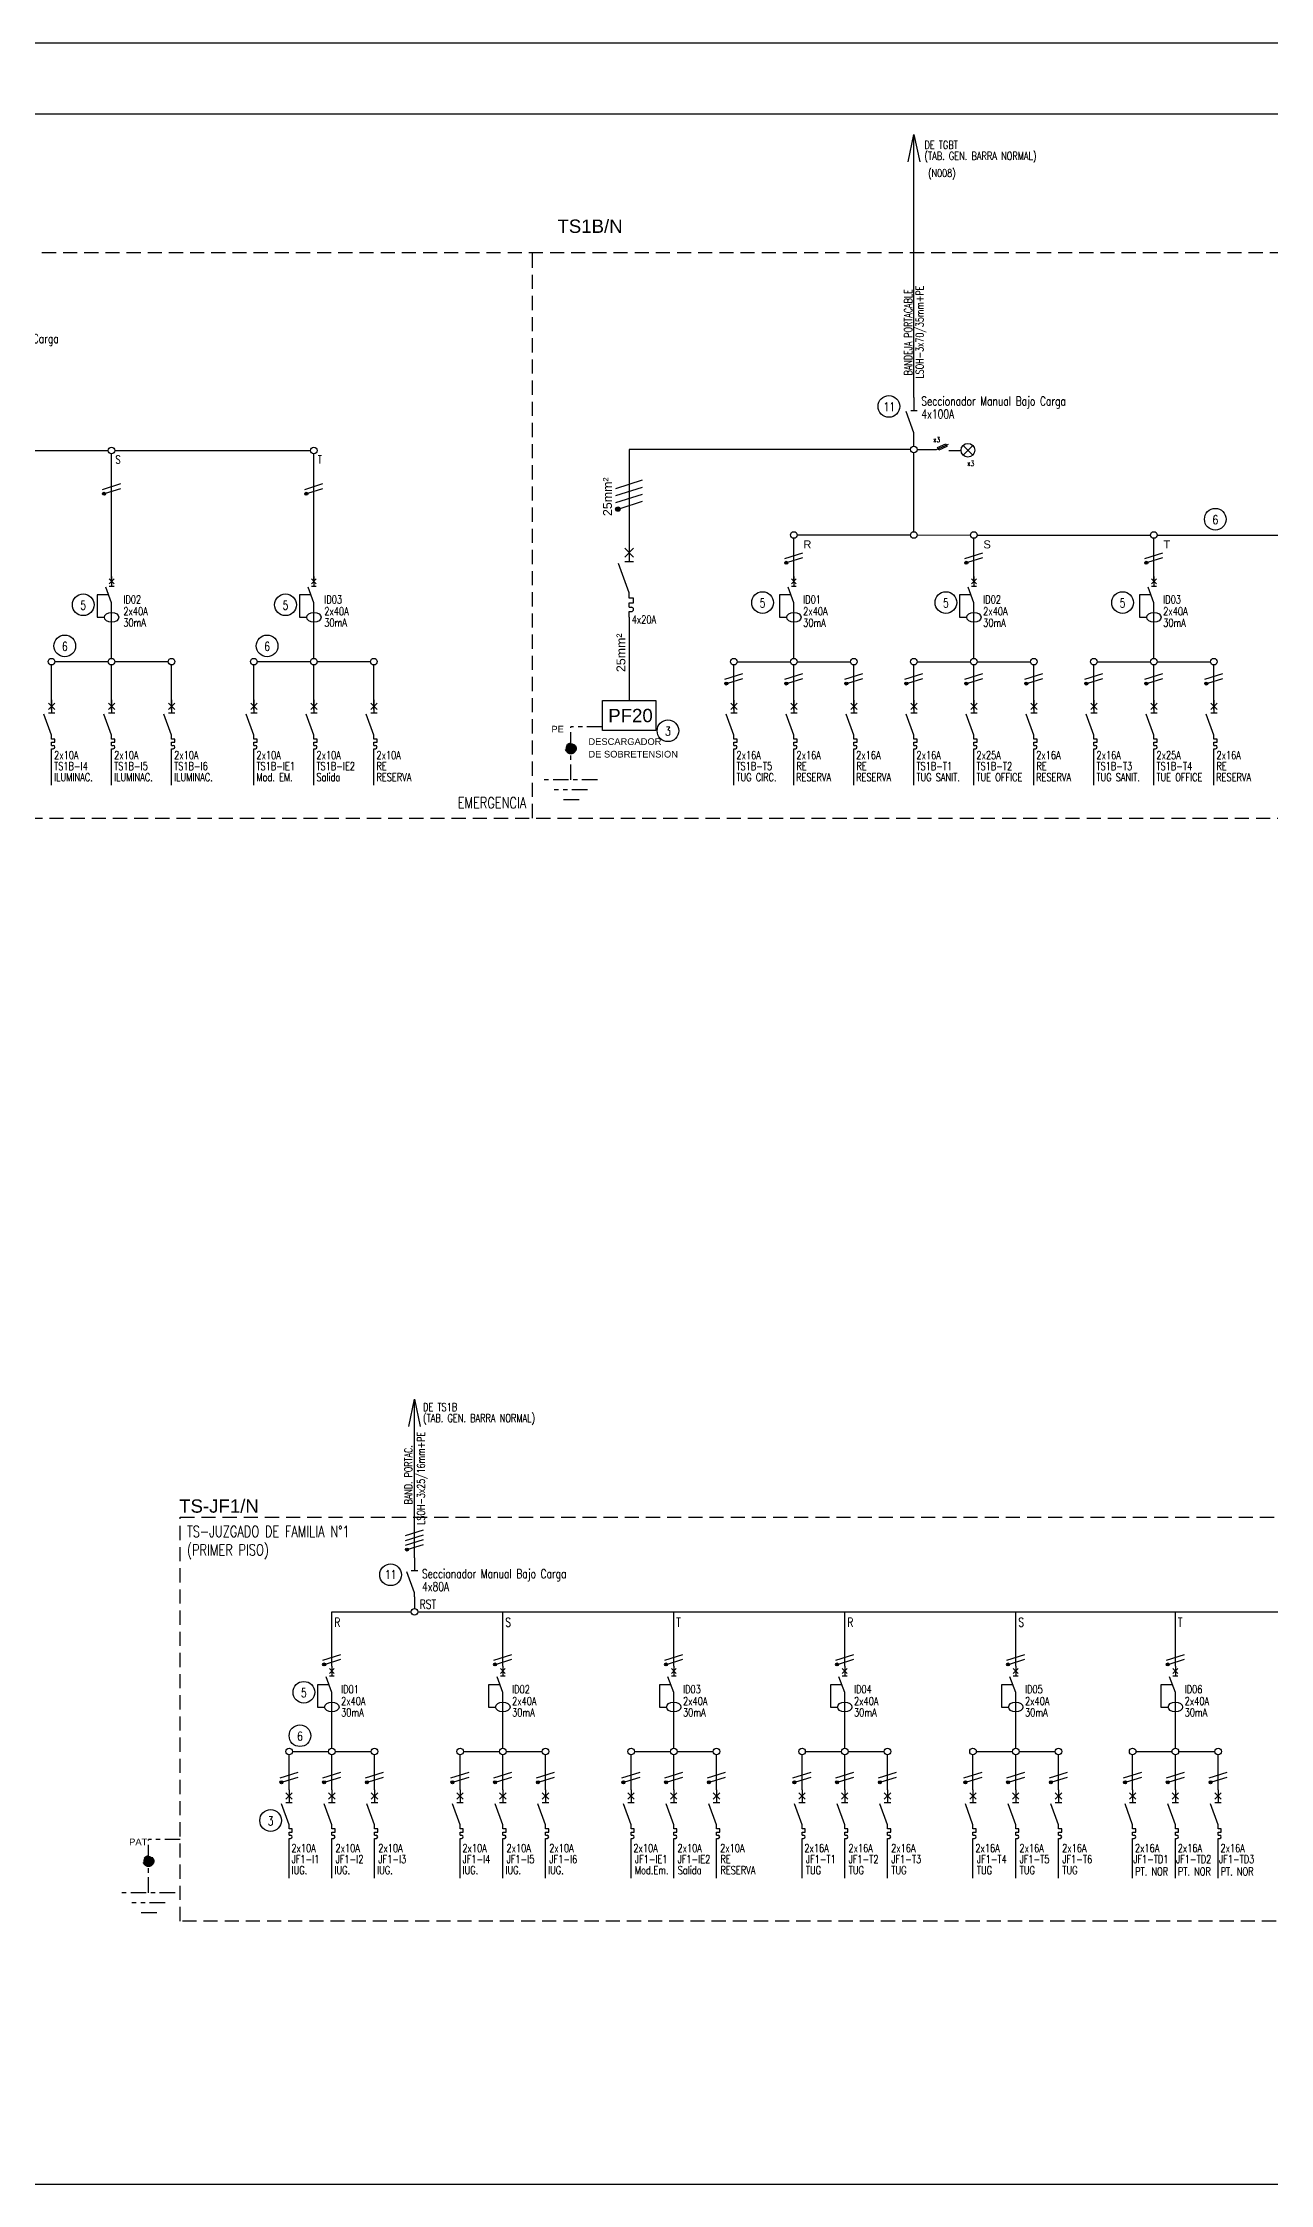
# Model space of a CAD drawing. Extents: x 2998 to 3854, y 1175 to 1727.
# Drawn here: x 3712.81 to 3740.42, y 1444.69 to 1492.87 of the extents above; entities that cross this region are included whole.
import ezdxf
from ezdxf.enums import TextEntityAlignment as Align

# ---------------------------------------------------------------- set-up
doc = ezdxf.new("R2010")
doc.units = 0
doc.linetypes.add('OCJ-ESQUEMAS UNIFILARES-CORREGIDOS IDO-REV.br$0$DASHED', pattern=[19.05, 12.7, -6.35])
doc.linetypes.add('OCJ-ESQUEMAS UNIFILARES-CORREGIDOS IDO-REV.br$0$EJE_5', pattern=[7.1, 5, -1, 0.1, -1])
for name, color, linetype in [('OCJ-ESQUEMAS UNIFILARES-CORREGIDOS IDO-REV.br$0$00-IE', 1, 'Continuous'), ('OCJ-ESQUEMAS UNIFILARES-CORREGIDOS IDO-REV.br$0$00-IE-CABLES', 10, 'Continuous'), ('OCJ-ESQUEMAS UNIFILARES-CORREGIDOS IDO-REV.br$0$01-ELE-APARATOS', 170, 'Continuous'), ('OCJ-ESQUEMAS UNIFILARES-CORREGIDOS IDO-REV.br$0$CABLES', 10, 'Continuous'), ('OCJ-ESQUEMAS UNIFILARES-CORREGIDOS IDO-REV.br$0$ELECTRIC', 4, 'Continuous'), ('OCJ-ESQUEMAS UNIFILARES-CORREGIDOS IDO-REV.br$0$NOMBRE DE PLANOS', 6, 'Continuous'), ('OCJ-ESQUEMAS UNIFILARES-CORREGIDOS IDO-REV.br$0$PAT', 80, 'Continuous'), ('OCJ-ESQUEMAS UNIFILARES-CORREGIDOS IDO-REV.br$0$TEXTO', 7, 'Continuous'), ('OCJ-ESQUEMAS UNIFILARES-CORREGIDOS IDO-REV.br$0$Textos', 4, 'Continuous')]:
    doc.layers.add(name, color=color, linetype=linetype)
doc.styles.add('OCJ-ESQUEMAS UNIFILARES-CORREGIDOS IDO-REV.br$0$ARIAL', font='arial.ttf', dxfattribs={"height": 0.2})
doc.styles.add('OCJ-ESQUEMAS UNIFILARES-CORREGIDOS IDO-REV.br$0$COTAS', font='sanss___.ttf', dxfattribs={"width": 0.7})
doc.styles.add('OCJ-ESQUEMAS UNIFILARES-CORREGIDOS IDO-REV.br$0$Electricidad', font='ROMANS.SHX', dxfattribs={"width": 0.75, "height": 0.175})
doc.styles.add('OCJ-ESQUEMAS UNIFILARES-CORREGIDOS IDO-REV.br$0$Standard', font='arial.ttf')

# ---------------------------------------------------------------- blocks, each defined once
blk = doc.blocks.new('OCJ-ESQUEMAS UNIFILARES-CORREGIDOS IDO-REV.br$0$Unif-Interruptor-Term')
for p, q in [((0, -1.013), (0.045, -1.013)), ((0, -1.103), (0.045, -1.103))]:
    blk.add_line(p, q)
for points in [[(-0.09, 0.177), (0.09, -0.003)], [(-0.09, -0.003), (0.09, 0.177)], [(0, 0.267), (0, -0.093)], [(0, -0.72), (-0.215, -0.128)], [(-0.09, -0.093), (0.09, -0.093)], [(0, -0.833), (0, -0.72)], [(0, -0.923), (0.09, -0.923), (0.09, -0.833), (0, -0.833)], [(0, -1.013), (0, -0.923)], [(0, -1.215), (0, -1.103)]]:
    blk.add_lwpolyline(points)
blk.add_arc((0.045, -1.058), 0.045, 270, 90)
blk = doc.blocks.new('OCJ-ESQUEMAS UNIFILARES-CORREGIDOS IDO-REV.br$0$A$C7AFF483F')
for points in [[(0, 0.09), (-0.172, 0.564)], [(-0.072, 0.592), (0.072, 0.592)], [(0, 0.88), (0, 0.592)], [(0, 0), (0, 0.09)]]:
    blk.add_lwpolyline(points)
blk = doc.blocks.new('OCJ-ESQUEMAS UNIFILARES-CORREGIDOS IDO-REV.br$0$Unif-Interruptor-Dif')
for points in [[(-0.068, 0.11), (0.068, -0.025)], [(-0.068, -0.025), (0.068, 0.11)], [(0, 0.177), (0, -0.093)], [(-0.081, -0.343), (-0.405, -0.343), (-0.405, -0.97), (-0.202, -0.97)], [(0, -0.565), (-0.162, -0.121)], [(-0.068, -0.093), (0.068, -0.093)], [(0, -1.308), (0, -0.565)]]:
    blk.add_lwpolyline(points)
blk.add_ellipse((0, -0.97), major_axis=(0.203, 0), ratio=0.670814)
blk = doc.blocks.new('OCJ-ESQUEMAS UNIFILARES-CORREGIDOS IDO-REV.br$0$ITM')
at = {"layer": 'OCJ-ESQUEMAS UNIFILARES-CORREGIDOS IDO-REV.br$0$01-ELE-APARATOS'}
for p, q in [((0, 0.225), (0.05, 0.225)), ((0, 0.125), (0.05, 0.125))]:
    blk.add_line(p, q, dxfattribs=at)
for points in [[(-0.1, 1.55), (0.1, 1.35)], [(-0.1, 1.35), (0.1, 1.55)], [(0, 1.65), (0, 1.25)], [(0, 0.55), (-0.239, 1.208)], [(-0.1, 1.25), (0.1, 1.25)], [(0, 0.425), (0, 0.55)], [(0, 0.325), (0.1, 0.325), (0.1, 0.425), (0, 0.425)], [(0, 0.225), (0, 0.325)], [(0, 0), (0, 0.125)]]:
    blk.add_lwpolyline(points, dxfattribs=at)
blk.add_arc((0.05, 0.175), 0.05, 270, 90, dxfattribs=at)

msp = doc.modelspace()

# ---------------------------------------------------------------- hatches: boundary and pattern name
at = {"layer": 'OCJ-ESQUEMAS UNIFILARES-CORREGIDOS IDO-REV.br$0$00-IE-CABLES'}
for points in [[(3714.16, 1482.709, 1), (3714.214, 1482.749, 1)], [(3718.71, 1482.709, 1), (3718.765, 1482.749, 1)], [(3729.509, 1481.156, 1), (3729.564, 1481.196, 1)], [(3733.559, 1481.156, 1), (3733.614, 1481.196, 1)], [(3737.609, 1481.156, 1), (3737.664, 1481.196, 1)], [(3728.159, 1478.437, 1), (3728.214, 1478.477, 1)], [(3729.509, 1478.437, 1), (3729.564, 1478.477, 1)], [(3730.859, 1478.437, 1), (3730.914, 1478.477, 1)], [(3732.209, 1478.437, 1), (3732.264, 1478.477, 1)], [(3733.559, 1478.437, 1), (3733.614, 1478.477, 1)], [(3734.909, 1478.437, 1), (3734.964, 1478.477, 1)], [(3736.259, 1478.437, 1), (3736.314, 1478.477, 1)], [(3737.609, 1478.437, 1), (3737.664, 1478.477, 1)], [(3738.959, 1478.437, 1), (3739.014, 1478.477, 1)], [(3720.974, 1458.952, 1), (3721.029, 1458.992, 1)], [(3719.113, 1456.368, 1), (3719.168, 1456.408, 1)], [(3722.96, 1456.368, 1), (3723.015, 1456.408, 1)], [(3726.807, 1456.368, 1), (3726.861, 1456.408, 1)], [(3730.654, 1456.368, 1), (3730.708, 1456.408, 1)], [(3734.5, 1456.368, 1), (3734.555, 1456.408, 1)], [(3738.092, 1456.368, 1), (3738.146, 1456.408, 1)], [(3718.151, 1453.716, 1), (3718.206, 1453.756, 1)], [(3719.113, 1453.716, 1), (3719.168, 1453.756, 1)], [(3720.075, 1453.716, 1), (3720.129, 1453.756, 1)], [(3721.998, 1453.716, 1), (3722.053, 1453.756, 1)], [(3722.96, 1453.716, 1), (3723.015, 1453.756, 1)], [(3723.922, 1453.716, 1), (3723.976, 1453.756, 1)], [(3725.845, 1453.716, 1), (3725.9, 1453.756, 1)], [(3726.807, 1453.716, 1), (3726.861, 1453.756, 1)], [(3727.768, 1453.716, 1), (3727.823, 1453.756, 1)], [(3729.692, 1453.716, 1), (3729.746, 1453.756, 1)], [(3730.654, 1453.716, 1), (3730.708, 1453.756, 1)], [(3731.615, 1453.716, 1), (3731.67, 1453.756, 1)], [(3733.539, 1453.716, 1), (3733.593, 1453.756, 1)], [(3734.5, 1453.716, 1), (3734.555, 1453.756, 1)], [(3735.462, 1453.716, 1), (3735.517, 1453.756, 1)], [(3737.13, 1453.716, 1), (3737.185, 1453.756, 1)], [(3738.092, 1453.716, 1), (3738.146, 1453.756, 1)], [(3739.053, 1453.716, 1), (3739.108, 1453.756, 1)]]:
    msp.add_hatch(color=256, dxfattribs=at).paths.add_polyline_path(points)
at = {"layer": 'OCJ-ESQUEMAS UNIFILARES-CORREGIDOS IDO-REV.br$0$CABLES'}
msp.add_hatch(color=256, dxfattribs=at).paths.add_polyline_path([(3725.788, 1482.413, 1), (3725.707, 1482.354, 1)])
at = {"layer": 'OCJ-ESQUEMAS UNIFILARES-CORREGIDOS IDO-REV.br$0$PAT', "linetype": 'OCJ-ESQUEMAS UNIFILARES-CORREGIDOS IDO-REV.br$0$EJE_5', "ltscale": 0.07}
h = msp.add_hatch(color=256, dxfattribs=at)
h.paths.add_polyline_path([(3724.569, 1476.998), (3724.809, 1476.998, 1)])
h.paths.add_polyline_path([(3724.809, 1476.998), (3724.689, 1476.998), (3724.689, 1476.878, 0.414214)])
h.paths.add_polyline_path([(3724.689, 1476.998), (3724.569, 1476.998, 0.414214), (3724.689, 1476.878)])
h = msp.add_hatch(color=256, dxfattribs=at)
h.paths.add_polyline_path([(3715.069, 1451.961), (3715.309, 1451.961, 1)])
h.paths.add_polyline_path([(3715.309, 1451.961), (3715.189, 1451.961), (3715.189, 1451.841, 0.414214)])
h.paths.add_polyline_path([(3715.189, 1451.961), (3715.069, 1451.961, 0.414214), (3715.189, 1451.841)])

# ---------------------------------------------------------------- linework, layer by layer
msp.add_line((3181.411, 1492.874), (3854.061, 1492.874))
at = {"layer": 'OCJ-ESQUEMAS UNIFILARES-CORREGIDOS IDO-REV.br$0$00-IE'}
for p, q in [((3726.002, 1483.722), (3726.002, 1481.601)), ((3732.334, 1483.722), (3726.002, 1483.722)), ((3726.002, 1479.951), (3726.002, 1478.08))]:
    msp.add_line(p, q, dxfattribs=at)
for points in [[(3732.482, 1483.722), (3732.918, 1483.722), (3733.187, 1483.847)], [(3733.19, 1483.701), (3733.468, 1483.701)]]:
    msp.add_lwpolyline(points, dxfattribs=at)
msp.add_lwpolyline([(3732.942, 1483.769), (3733.123, 1483.852), (3733.15, 1483.794), (3732.969, 1483.711)], close=True, dxfattribs=at)
at = {"layer": 'OCJ-ESQUEMAS UNIFILARES-CORREGIDOS IDO-REV.br$0$00-IE-CABLES'}
for p, q in [((3732.408, 1485.173), (3732.408, 1490.814)), ((3732.408, 1484.892), (3732.408, 1488.048)), ((3732.408, 1483.796), (3732.408, 1484.012)), ((3709.882, 1483.701), (3714.284, 1483.701)), ((3714.358, 1480.789), (3714.358, 1483.627)), ((3714.432, 1483.701), (3718.835, 1483.701)), ((3718.909, 1480.789), (3718.909, 1483.627)), ((3732.408, 1481.875), (3732.408, 1483.648)), ((3729.708, 1480.725), (3729.708, 1481.726)), ((3729.782, 1481.801), (3732.334, 1481.801)), ((3732.482, 1481.801), (3733.684, 1481.8)), ((3733.758, 1480.725), (3733.758, 1481.726)), ((3733.832, 1481.8), (3737.734, 1481.8)), ((3737.808, 1480.725), (3737.808, 1481.726)), ((3737.882, 1481.8), (3742.246, 1481.799)), ((3714.358, 1479.025), (3714.358, 1479.753)), ((3718.909, 1479.025), (3718.909, 1479.753)), ((3729.708, 1479.024), (3729.708, 1479.826)), ((3733.758, 1479.024), (3733.758, 1479.826)), ((3737.808, 1479.024), (3737.808, 1479.826)), ((3713.008, 1477.875), (3713.008, 1478.877)), ((3713.082, 1478.951), (3714.284, 1478.951)), ((3714.358, 1477.875), (3714.358, 1478.877)), ((3714.432, 1478.951), (3715.634, 1478.951)), ((3715.708, 1477.875), (3715.708, 1478.877)), ((3717.559, 1477.875), (3717.559, 1478.877)), ((3717.633, 1478.951), (3718.835, 1478.951)), ((3718.909, 1477.875), (3718.909, 1478.877)), ((3718.983, 1478.951), (3720.185, 1478.951)), ((3720.259, 1477.875), (3720.259, 1478.877)), ((3728.358, 1477.874), (3728.358, 1478.876)), ((3728.432, 1478.95), (3729.634, 1478.95)), ((3729.708, 1477.874), (3729.708, 1478.876)), ((3729.782, 1478.95), (3730.984, 1478.95)), ((3731.058, 1477.874), (3731.058, 1478.876)), ((3732.408, 1477.874), (3732.408, 1478.876)), ((3732.482, 1478.95), (3733.684, 1478.95)), ((3733.758, 1477.874), (3733.758, 1478.876)), ((3733.832, 1478.95), (3735.034, 1478.95)), ((3735.108, 1477.874), (3735.108, 1478.876)), ((3736.458, 1477.874), (3736.458, 1478.876)), ((3736.532, 1478.95), (3737.734, 1478.95)), ((3737.808, 1477.874), (3737.808, 1478.876)), ((3737.882, 1478.95), (3739.084, 1478.95)), ((3739.158, 1477.874), (3739.158, 1478.876)), ((3713.008, 1476.174), (3713.008, 1476.976)), ((3714.358, 1476.174), (3714.358, 1476.976)), ((3715.708, 1476.174), (3715.708, 1476.976)), ((3717.559, 1476.174), (3717.559, 1476.976)), ((3718.909, 1476.174), (3718.909, 1476.976)), ((3720.259, 1476.174), (3720.259, 1476.976)), ((3728.358, 1476.174), (3728.358, 1476.976)), ((3729.708, 1476.174), (3729.708, 1476.976)), ((3731.058, 1476.174), (3731.058, 1476.976)), ((3732.408, 1476.174), (3732.408, 1476.976)), ((3733.758, 1476.174), (3733.758, 1476.976)), ((3735.108, 1476.174), (3735.108, 1476.976)), ((3736.458, 1476.174), (3736.458, 1476.976)), ((3737.808, 1476.174), (3737.808, 1476.976)), ((3739.158, 1476.174), (3739.158, 1476.976)), ((3721.173, 1458.79), (3721.173, 1462.359)), ((3719.312, 1456.348), (3719.312, 1457.574)), ((3719.312, 1457.574), (3721.099, 1457.574)), ((3721.173, 1457.909), (3721.173, 1457.648)), ((3721.246, 1457.574), (3742.367, 1457.574)), ((3723.159, 1456.348), (3723.159, 1457.574)), ((3727.005, 1456.348), (3727.005, 1457.574)), ((3730.852, 1456.348), (3730.852, 1457.574)), ((3734.699, 1456.348), (3734.699, 1457.574)), ((3738.29, 1456.348), (3738.29, 1457.574)), ((3719.312, 1454.506), (3719.312, 1455.307)), ((3723.159, 1454.506), (3723.159, 1455.307)), ((3727.005, 1454.506), (3727.005, 1455.307)), ((3730.852, 1454.506), (3730.852, 1455.307)), ((3734.699, 1454.506), (3734.699, 1455.307)), ((3738.29, 1454.506), (3738.29, 1455.307)), ((3718.35, 1453.569), (3718.35, 1454.357)), ((3718.424, 1454.431), (3719.238, 1454.431)), ((3719.312, 1453.569), (3719.312, 1454.357)), ((3719.386, 1454.431), (3720.199, 1454.431)), ((3720.273, 1453.569), (3720.273, 1454.357)), ((3722.197, 1453.569), (3722.197, 1454.357)), ((3722.271, 1454.431), (3723.084, 1454.431)), ((3723.159, 1453.569), (3723.159, 1454.357)), ((3723.233, 1454.431), (3724.046, 1454.431)), ((3724.12, 1453.569), (3724.12, 1454.357)), ((3726.044, 1453.569), (3726.044, 1454.357)), ((3726.118, 1454.431), (3726.931, 1454.431)), ((3727.005, 1453.569), (3727.005, 1454.357)), ((3727.079, 1454.431), (3727.893, 1454.431)), ((3727.967, 1453.569), (3727.967, 1454.357)), ((3729.891, 1453.569), (3729.891, 1454.357)), ((3729.965, 1454.431), (3730.778, 1454.431)), ((3730.852, 1453.569), (3730.852, 1454.357)), ((3730.926, 1454.431), (3731.74, 1454.431)), ((3731.814, 1453.569), (3731.814, 1454.357)), ((3733.737, 1453.569), (3733.737, 1454.357)), ((3733.811, 1454.431), (3734.625, 1454.431)), ((3734.699, 1453.569), (3734.699, 1454.357)), ((3734.773, 1454.431), (3735.587, 1454.431)), ((3735.661, 1453.569), (3735.661, 1454.357)), ((3737.329, 1453.569), (3737.329, 1454.357)), ((3737.403, 1454.431), (3738.216, 1454.431)), ((3738.29, 1453.569), (3738.29, 1454.357)), ((3738.364, 1454.431), (3739.178, 1454.431)), ((3739.252, 1453.569), (3739.252, 1454.357)), ((3718.35, 1451.581), (3718.35, 1452.383)), ((3719.312, 1451.581), (3719.312, 1452.383)), ((3720.273, 1451.581), (3720.273, 1452.383)), ((3722.197, 1451.581), (3722.197, 1452.383)), ((3723.159, 1451.581), (3723.159, 1452.383)), ((3724.12, 1451.581), (3724.12, 1452.383)), ((3726.044, 1451.581), (3726.044, 1452.383)), ((3727.005, 1451.581), (3727.005, 1452.383)), ((3727.967, 1451.581), (3727.967, 1452.383)), ((3729.891, 1451.581), (3729.891, 1452.383)), ((3730.852, 1451.581), (3730.852, 1452.383)), ((3731.814, 1451.581), (3731.814, 1452.383)), ((3733.737, 1451.581), (3733.737, 1452.383)), ((3734.699, 1451.581), (3734.699, 1452.383)), ((3735.661, 1451.581), (3735.661, 1452.383)), ((3737.329, 1451.581), (3737.329, 1452.383)), ((3738.29, 1451.581), (3738.29, 1452.383)), ((3739.252, 1451.581), (3739.252, 1452.383))]:
    msp.add_line(p, q, dxfattribs=at)
for points in [[(3732.277, 1490.196), (3732.408, 1490.814), (3732.539, 1490.196)], [(3714.155, 1482.827), (3714.562, 1482.956)], [(3714.219, 1482.739), (3714.562, 1482.848)], [(3718.705, 1482.827), (3719.112, 1482.956)], [(3718.77, 1482.739), (3719.112, 1482.848)], [(3729.504, 1481.274), (3729.911, 1481.402)], [(3729.569, 1481.186), (3729.911, 1481.294)], [(3733.554, 1481.274), (3733.961, 1481.402)], [(3733.619, 1481.186), (3733.961, 1481.294)], [(3737.604, 1481.274), (3738.011, 1481.402)], [(3737.669, 1481.186), (3738.011, 1481.294)], [(3728.154, 1478.555), (3728.561, 1478.683)], [(3729.504, 1478.555), (3729.911, 1478.683)], [(3730.854, 1478.555), (3731.261, 1478.683)], [(3732.204, 1478.555), (3732.611, 1478.683)], [(3733.554, 1478.555), (3733.961, 1478.683)], [(3734.904, 1478.555), (3735.311, 1478.683)], [(3736.254, 1478.555), (3736.661, 1478.683)], [(3737.604, 1478.555), (3738.011, 1478.683)], [(3738.954, 1478.555), (3739.361, 1478.683)], [(3728.219, 1478.467), (3728.561, 1478.575)], [(3729.569, 1478.467), (3729.911, 1478.575)], [(3730.919, 1478.467), (3731.261, 1478.575)], [(3732.269, 1478.467), (3732.611, 1478.575)], [(3733.619, 1478.467), (3733.961, 1478.575)], [(3734.969, 1478.467), (3735.311, 1478.575)], [(3736.319, 1478.467), (3736.661, 1478.575)], [(3737.669, 1478.467), (3738.011, 1478.575)], [(3739.019, 1478.467), (3739.361, 1478.575)], [(3721.042, 1461.741), (3721.173, 1462.359), (3721.303, 1461.741)], [(3720.969, 1459.286), (3721.376, 1459.414)], [(3720.969, 1459.178), (3721.376, 1459.306)], [(3720.969, 1459.07), (3721.376, 1459.198)], [(3721.033, 1458.982), (3721.376, 1459.09)], [(3719.108, 1456.486), (3719.515, 1456.615)], [(3719.173, 1456.398), (3719.515, 1456.507)], [(3722.955, 1456.486), (3723.362, 1456.615)], [(3723.019, 1456.398), (3723.362, 1456.507)], [(3726.802, 1456.486), (3727.209, 1456.615)], [(3726.866, 1456.398), (3727.209, 1456.507)], [(3730.649, 1456.486), (3731.056, 1456.615)], [(3730.713, 1456.398), (3731.056, 1456.507)], [(3734.496, 1456.486), (3734.903, 1456.615)], [(3734.56, 1456.398), (3734.903, 1456.507)], [(3738.087, 1456.486), (3738.494, 1456.615)], [(3738.151, 1456.398), (3738.494, 1456.507)], [(3718.147, 1453.834), (3718.554, 1453.963)], [(3718.211, 1453.746), (3718.554, 1453.855)], [(3719.108, 1453.834), (3719.515, 1453.963)], [(3719.173, 1453.746), (3719.515, 1453.855)], [(3720.07, 1453.834), (3720.477, 1453.963)], [(3720.134, 1453.746), (3720.477, 1453.855)], [(3721.993, 1453.834), (3722.4, 1453.963)], [(3722.058, 1453.746), (3722.4, 1453.855)], [(3722.955, 1453.834), (3723.362, 1453.963)], [(3723.019, 1453.746), (3723.362, 1453.855)], [(3723.917, 1453.834), (3724.324, 1453.963)], [(3723.981, 1453.746), (3724.324, 1453.855)], [(3725.84, 1453.834), (3726.247, 1453.963)], [(3725.905, 1453.746), (3726.247, 1453.855)], [(3726.802, 1453.834), (3727.209, 1453.963)], [(3726.866, 1453.746), (3727.209, 1453.855)], [(3727.764, 1453.834), (3728.171, 1453.963)], [(3727.828, 1453.746), (3728.171, 1453.855)], [(3729.687, 1453.834), (3730.094, 1453.963)], [(3729.751, 1453.746), (3730.094, 1453.855)], [(3730.649, 1453.834), (3731.056, 1453.963)], [(3730.713, 1453.746), (3731.056, 1453.855)], [(3731.61, 1453.834), (3732.017, 1453.963)], [(3731.675, 1453.746), (3732.017, 1453.855)], [(3733.534, 1453.834), (3733.941, 1453.963)], [(3733.598, 1453.746), (3733.941, 1453.855)], [(3734.496, 1453.834), (3734.903, 1453.963)], [(3734.56, 1453.746), (3734.903, 1453.855)], [(3735.457, 1453.834), (3735.864, 1453.963)], [(3735.522, 1453.746), (3735.864, 1453.855)], [(3737.125, 1453.834), (3737.532, 1453.963)], [(3737.189, 1453.746), (3737.532, 1453.855)], [(3738.087, 1453.834), (3738.494, 1453.963)], [(3738.151, 1453.746), (3738.494, 1453.855)], [(3739.048, 1453.834), (3739.455, 1453.963)], [(3739.113, 1453.746), (3739.455, 1453.855)]]:
    msp.add_lwpolyline(points, dxfattribs=at)
at = {"layer": 'OCJ-ESQUEMAS UNIFILARES-CORREGIDOS IDO-REV.br$0$00-IE-CABLES', "color": 3}
msp.add_lwpolyline([(3725.403, 1478.08), (3726.6, 1478.08), (3726.6, 1477.398), (3725.403, 1477.398)], close=True, dxfattribs=at)
at = {"layer": 'OCJ-ESQUEMAS UNIFILARES-CORREGIDOS IDO-REV.br$0$00-IE-CABLES'}
for centre, radius in [((3714.358, 1483.701), 0.0741), ((3718.909, 1483.701), 0.0741), ((3732.408, 1483.722), 0.0741), ((3714.187, 1482.729), 0.0338), ((3718.738, 1482.729), 0.0338), ((3729.708, 1481.801), 0.0741), ((3732.408, 1481.801), 0.0741), ((3733.758, 1481.801), 0.0741), ((3737.808, 1481.801), 0.0741), ((3729.536, 1481.176), 0.0338), ((3733.586, 1481.176), 0.0338), ((3737.636, 1481.176), 0.0338), ((3713.008, 1478.951), 0.0741), ((3714.358, 1478.951), 0.0741), ((3715.708, 1478.951), 0.0741), ((3717.559, 1478.951), 0.0741), ((3718.909, 1478.951), 0.0741), ((3720.259, 1478.951), 0.0741), ((3728.358, 1478.95), 0.0741), ((3729.708, 1478.95), 0.0741), ((3731.058, 1478.95), 0.0741), ((3732.408, 1478.95), 0.0741), ((3733.758, 1478.95), 0.0741), ((3735.108, 1478.95), 0.0741), ((3736.458, 1478.95), 0.0741), ((3737.808, 1478.95), 0.0741), ((3739.158, 1478.95), 0.0741), ((3728.186, 1478.457), 0.0338), ((3729.536, 1478.457), 0.0338), ((3730.886, 1478.457), 0.0338), ((3732.236, 1478.457), 0.0338), ((3733.586, 1478.457), 0.0338), ((3734.936, 1478.457), 0.0338), ((3736.286, 1478.457), 0.0338), ((3737.636, 1478.457), 0.0338), ((3738.986, 1478.457), 0.0338), ((3721.001, 1458.972), 0.0338), ((3721.173, 1457.574), 0.0741), ((3719.14, 1456.388), 0.0338), ((3722.987, 1456.388), 0.0338), ((3726.834, 1456.388), 0.0338), ((3730.681, 1456.388), 0.0338), ((3734.528, 1456.388), 0.0338), ((3738.119, 1456.388), 0.0338), ((3718.35, 1454.431), 0.0741), ((3719.312, 1454.431), 0.0741), ((3720.273, 1454.431), 0.0741), ((3722.197, 1454.431), 0.0741), ((3723.159, 1454.431), 0.0741), ((3724.12, 1454.431), 0.0741), ((3726.044, 1454.431), 0.0741), ((3727.005, 1454.431), 0.0741), ((3727.967, 1454.431), 0.0741), ((3729.891, 1454.431), 0.0741), ((3730.852, 1454.431), 0.0741), ((3731.814, 1454.431), 0.0741), ((3733.737, 1454.431), 0.0741), ((3734.699, 1454.431), 0.0741), ((3735.661, 1454.431), 0.0741), ((3737.329, 1454.431), 0.0741), ((3738.29, 1454.431), 0.0741), ((3739.252, 1454.431), 0.0741), ((3718.179, 1453.736), 0.0338), ((3719.14, 1453.736), 0.0338), ((3720.102, 1453.736), 0.0338), ((3722.026, 1453.736), 0.0338), ((3722.987, 1453.736), 0.0338), ((3723.949, 1453.736), 0.0338), ((3725.872, 1453.736), 0.0338), ((3726.834, 1453.736), 0.0338), ((3727.796, 1453.736), 0.0338), ((3729.719, 1453.736), 0.0338), ((3730.681, 1453.736), 0.0338), ((3731.643, 1453.736), 0.0338), ((3733.566, 1453.736), 0.0338), ((3734.528, 1453.736), 0.0338), ((3735.489, 1453.736), 0.0338), ((3737.157, 1453.736), 0.0338), ((3738.119, 1453.736), 0.0338), ((3739.081, 1453.736), 0.0338)]:
    msp.add_circle(centre, radius, dxfattribs=at)
at = {"layer": 'OCJ-ESQUEMAS UNIFILARES-CORREGIDOS IDO-REV.br$0$01-ELE-APARATOS'}
for p, q in [((3733.732, 1483.598), (3733.514, 1483.816)), ((3733.514, 1483.598), (3733.732, 1483.816))]:
    msp.add_line(p, q, dxfattribs=at)
msp.add_circle((3733.623, 1483.707), 0.154, dxfattribs=at)
at = {"layer": 'OCJ-ESQUEMAS UNIFILARES-CORREGIDOS IDO-REV.br$0$CABLES'}
for points in [[(3725.7, 1482.848), (3726.303, 1483.039)], [(3725.7, 1482.688), (3726.303, 1482.879)], [(3725.7, 1482.528), (3726.303, 1482.719)], [(3725.796, 1482.398), (3726.303, 1482.559)]]:
    msp.add_lwpolyline(points, dxfattribs=at)
msp.add_circle((3725.748, 1482.383), 0.05, dxfattribs=at)
at = {"layer": 'OCJ-ESQUEMAS UNIFILARES-CORREGIDOS IDO-REV.br$0$ELECTRIC', "linetype": 'OCJ-ESQUEMAS UNIFILARES-CORREGIDOS IDO-REV.br$0$DASHED', "ltscale": 0.025}
msp.add_line((3723.824, 1475.431), (3723.824, 1488.15), dxfattribs=at)
for points in [[(3690.575, 1475.431), (3751.685, 1475.431), (3751.685, 1488.15), (3690.575, 1488.15)], [(3715.903, 1459.7), (3752.462, 1459.7), (3752.462, 1450.615), (3715.903, 1450.615)]]:
    msp.add_lwpolyline(points, close=True, dxfattribs=at)
at = {"layer": 'OCJ-ESQUEMAS UNIFILARES-CORREGIDOS IDO-REV.br$0$NOMBRE DE PLANOS'}
msp.add_lwpolyline([(3687.332, 1444.694), (3760.474, 1444.694), (3760.474, 1491.271), (3687.332, 1491.271)], close=True, dxfattribs=at)
at = {"layer": 'OCJ-ESQUEMAS UNIFILARES-CORREGIDOS IDO-REV.br$0$PAT', "linetype": 'OCJ-ESQUEMAS UNIFILARES-CORREGIDOS IDO-REV.br$0$EJE_5', "ltscale": 0.07}
for p, q in [((3725.403, 1477.485), (3724.689, 1477.485)), ((3724.689, 1477.015), (3724.689, 1477.485)), ((3724.689, 1476.29), (3724.689, 1476.998)), ((3725.289, 1476.29), (3724.089, 1476.29)), ((3725.064, 1476.065), (3724.314, 1476.065)), ((3724.876, 1475.84), (3724.501, 1475.84)), ((3715.903, 1452.448), (3715.189, 1452.448)), ((3715.189, 1451.978), (3715.189, 1452.448)), ((3715.189, 1451.253), (3715.189, 1451.961)), ((3715.789, 1451.253), (3714.589, 1451.253)), ((3715.564, 1451.028), (3714.814, 1451.028)), ((3715.376, 1450.803), (3715.001, 1450.803))]:
    msp.add_line(p, q, dxfattribs=at)
for centre in [(3724.689, 1476.998), (3724.689, 1476.998), (3715.189, 1451.961), (3715.189, 1451.961)]:
    msp.add_circle(centre, 0.12, dxfattribs=at)
at = {"layer": 'OCJ-ESQUEMAS UNIFILARES-CORREGIDOS IDO-REV.br$0$TEXTO'}
for centre in [(3731.845, 1484.694), (3739.189, 1482.154), (3713.719, 1480.23), (3718.27, 1480.23), (3729.002, 1480.28), (3733.127, 1480.28), (3737.102, 1480.28), (3713.305, 1479.304), (3717.856, 1479.304), (3726.875, 1477.396), (3720.635, 1458.405), (3718.683, 1455.761), (3718.596, 1454.785), (3717.936, 1452.877)]:
    msp.add_circle(centre, 0.244, dxfattribs=at)

# ---------------------------------------------------------------- block references
at = {"layer": 'OCJ-ESQUEMAS UNIFILARES-CORREGIDOS IDO-REV.br$0$01-ELE-APARATOS'}
for name, p in [('OCJ-ESQUEMAS UNIFILARES-CORREGIDOS IDO-REV.br$0$A$C7AFF483F', (3732.408, 1484.012)), ('OCJ-ESQUEMAS UNIFILARES-CORREGIDOS IDO-REV.br$0$ITM', (3726.002, 1479.951)), ('OCJ-ESQUEMAS UNIFILARES-CORREGIDOS IDO-REV.br$0$A$C7AFF483F', (3721.173, 1457.909))]:
    msp.add_blockref(name, p, dxfattribs=at)
at = {"layer": 'OCJ-ESQUEMAS UNIFILARES-CORREGIDOS IDO-REV.br$0$01-ELE-APARATOS', "xscale": 0.7999999999999545, "yscale": 0.7999999999999545, "zscale": 0.7999999999999545}
for name, p in [('OCJ-ESQUEMAS UNIFILARES-CORREGIDOS IDO-REV.br$0$Unif-Interruptor-Dif', (3714.358, 1480.725)), ('OCJ-ESQUEMAS UNIFILARES-CORREGIDOS IDO-REV.br$0$Unif-Interruptor-Dif', (3718.909, 1480.725)), ('OCJ-ESQUEMAS UNIFILARES-CORREGIDOS IDO-REV.br$0$Unif-Interruptor-Dif', (3729.708, 1480.725)), ('OCJ-ESQUEMAS UNIFILARES-CORREGIDOS IDO-REV.br$0$Unif-Interruptor-Dif', (3733.758, 1480.725)), ('OCJ-ESQUEMAS UNIFILARES-CORREGIDOS IDO-REV.br$0$Unif-Interruptor-Dif', (3737.808, 1480.725)), ('OCJ-ESQUEMAS UNIFILARES-CORREGIDOS IDO-REV.br$0$Unif-Interruptor-Term', (3713.008, 1477.875)), ('OCJ-ESQUEMAS UNIFILARES-CORREGIDOS IDO-REV.br$0$Unif-Interruptor-Term', (3714.358, 1477.875)), ('OCJ-ESQUEMAS UNIFILARES-CORREGIDOS IDO-REV.br$0$Unif-Interruptor-Term', (3715.708, 1477.875)), ('OCJ-ESQUEMAS UNIFILARES-CORREGIDOS IDO-REV.br$0$Unif-Interruptor-Term', (3717.559, 1477.875)), ('OCJ-ESQUEMAS UNIFILARES-CORREGIDOS IDO-REV.br$0$Unif-Interruptor-Term', (3718.909, 1477.875)), ('OCJ-ESQUEMAS UNIFILARES-CORREGIDOS IDO-REV.br$0$Unif-Interruptor-Term', (3720.259, 1477.875)), ('OCJ-ESQUEMAS UNIFILARES-CORREGIDOS IDO-REV.br$0$Unif-Interruptor-Term', (3728.358, 1477.874)), ('OCJ-ESQUEMAS UNIFILARES-CORREGIDOS IDO-REV.br$0$Unif-Interruptor-Term', (3729.708, 1477.874)), ('OCJ-ESQUEMAS UNIFILARES-CORREGIDOS IDO-REV.br$0$Unif-Interruptor-Term', (3731.058, 1477.874)), ('OCJ-ESQUEMAS UNIFILARES-CORREGIDOS IDO-REV.br$0$Unif-Interruptor-Term', (3732.408, 1477.874)), ('OCJ-ESQUEMAS UNIFILARES-CORREGIDOS IDO-REV.br$0$Unif-Interruptor-Term', (3733.758, 1477.874)), ('OCJ-ESQUEMAS UNIFILARES-CORREGIDOS IDO-REV.br$0$Unif-Interruptor-Term', (3735.108, 1477.874)), ('OCJ-ESQUEMAS UNIFILARES-CORREGIDOS IDO-REV.br$0$Unif-Interruptor-Term', (3736.458, 1477.874)), ('OCJ-ESQUEMAS UNIFILARES-CORREGIDOS IDO-REV.br$0$Unif-Interruptor-Term', (3737.808, 1477.874)), ('OCJ-ESQUEMAS UNIFILARES-CORREGIDOS IDO-REV.br$0$Unif-Interruptor-Term', (3739.158, 1477.874)), ('OCJ-ESQUEMAS UNIFILARES-CORREGIDOS IDO-REV.br$0$Unif-Interruptor-Dif', (3719.312, 1456.206)), ('OCJ-ESQUEMAS UNIFILARES-CORREGIDOS IDO-REV.br$0$Unif-Interruptor-Dif', (3723.159, 1456.206)), ('OCJ-ESQUEMAS UNIFILARES-CORREGIDOS IDO-REV.br$0$Unif-Interruptor-Dif', (3727.005, 1456.206)), ('OCJ-ESQUEMAS UNIFILARES-CORREGIDOS IDO-REV.br$0$Unif-Interruptor-Dif', (3730.852, 1456.206)), ('OCJ-ESQUEMAS UNIFILARES-CORREGIDOS IDO-REV.br$0$Unif-Interruptor-Dif', (3734.699, 1456.206)), ('OCJ-ESQUEMAS UNIFILARES-CORREGIDOS IDO-REV.br$0$Unif-Interruptor-Dif', (3738.29, 1456.206)), ('OCJ-ESQUEMAS UNIFILARES-CORREGIDOS IDO-REV.br$0$Unif-Interruptor-Term', (3718.35, 1453.356)), ('OCJ-ESQUEMAS UNIFILARES-CORREGIDOS IDO-REV.br$0$Unif-Interruptor-Term', (3719.312, 1453.356)), ('OCJ-ESQUEMAS UNIFILARES-CORREGIDOS IDO-REV.br$0$Unif-Interruptor-Term', (3720.273, 1453.356)), ('OCJ-ESQUEMAS UNIFILARES-CORREGIDOS IDO-REV.br$0$Unif-Interruptor-Term', (3722.197, 1453.356)), ('OCJ-ESQUEMAS UNIFILARES-CORREGIDOS IDO-REV.br$0$Unif-Interruptor-Term', (3723.159, 1453.356)), ('OCJ-ESQUEMAS UNIFILARES-CORREGIDOS IDO-REV.br$0$Unif-Interruptor-Term', (3724.12, 1453.356)), ('OCJ-ESQUEMAS UNIFILARES-CORREGIDOS IDO-REV.br$0$Unif-Interruptor-Term', (3726.044, 1453.356)), ('OCJ-ESQUEMAS UNIFILARES-CORREGIDOS IDO-REV.br$0$Unif-Interruptor-Term', (3727.005, 1453.356)), ('OCJ-ESQUEMAS UNIFILARES-CORREGIDOS IDO-REV.br$0$Unif-Interruptor-Term', (3727.967, 1453.356)), ('OCJ-ESQUEMAS UNIFILARES-CORREGIDOS IDO-REV.br$0$Unif-Interruptor-Term', (3729.891, 1453.356)), ('OCJ-ESQUEMAS UNIFILARES-CORREGIDOS IDO-REV.br$0$Unif-Interruptor-Term', (3730.852, 1453.356)), ('OCJ-ESQUEMAS UNIFILARES-CORREGIDOS IDO-REV.br$0$Unif-Interruptor-Term', (3731.814, 1453.356)), ('OCJ-ESQUEMAS UNIFILARES-CORREGIDOS IDO-REV.br$0$Unif-Interruptor-Term', (3733.737, 1453.356)), ('OCJ-ESQUEMAS UNIFILARES-CORREGIDOS IDO-REV.br$0$Unif-Interruptor-Term', (3734.699, 1453.356)), ('OCJ-ESQUEMAS UNIFILARES-CORREGIDOS IDO-REV.br$0$Unif-Interruptor-Term', (3735.661, 1453.356)), ('OCJ-ESQUEMAS UNIFILARES-CORREGIDOS IDO-REV.br$0$Unif-Interruptor-Term', (3737.329, 1453.356)), ('OCJ-ESQUEMAS UNIFILARES-CORREGIDOS IDO-REV.br$0$Unif-Interruptor-Term', (3738.29, 1453.356)), ('OCJ-ESQUEMAS UNIFILARES-CORREGIDOS IDO-REV.br$0$Unif-Interruptor-Term', (3739.252, 1453.356))]:
    msp.add_blockref(name, p, dxfattribs=at)

# ---------------------------------------------------------------- texts
at = {"layer": 'OCJ-ESQUEMAS UNIFILARES-CORREGIDOS IDO-REV.br$0$TEXTO', "style": 'OCJ-ESQUEMAS UNIFILARES-CORREGIDOS IDO-REV.br$0$Electricidad', "width": 0.75}
for s, height, p in [('DE TGBT', 0.18, (3732.644, 1490.487)), ('(TAB. GEN. BARRA NORMAL)', 0.18, (3732.644, 1490.239)), ('Seccionador Manual Bajo Carga', 0.2, (3709.917, 1486.12)), ('Seccionador Manual Bajo Carga', 0.2, (3732.575, 1484.713)), ('11', 0.2, (3731.726, 1484.584)), ('4x100A', 0.2, (3732.575, 1484.422)), ('x3', 0.1118, (3732.844, 1483.889)), ('S', 0.18, (3714.445, 1483.408)), ('T', 0.18, (3718.996, 1483.408)), ('x3', 0.1118, (3733.61, 1483.354)), ('6', 0.2, (3739.125, 1482.044)), ('5', 0.2, (3713.655, 1480.12)), ('2x40A', 0.18, (3714.622, 1479.995)), ('ID02', 0.18, (3714.622, 1480.259)), ('5', 0.2, (3718.206, 1480.12)), ('2x40A', 0.18, (3719.143, 1479.995)), ('ID03', 0.18, (3719.143, 1480.259)), ('5', 0.2, (3728.938, 1480.17)), ('2x40A', 0.18, (3729.917, 1479.994)), ('ID01', 0.18, (3729.917, 1480.259)), ('5', 0.2, (3733.063, 1480.17)), ('2x40A', 0.18, (3733.967, 1479.994)), ('ID02', 0.18, (3733.967, 1480.259)), ('5', 0.2, (3737.038, 1480.17)), ('2x40A', 0.18, (3738.017, 1479.994)), ('ID03', 0.18, (3738.017, 1480.259)), ('30mA', 0.18, (3714.622, 1479.738)), ('30mA', 0.18, (3719.143, 1479.738)), ('4x20A', 0.18, (3726.059, 1479.807)), ('30mA', 0.18, (3729.917, 1479.737)), ('30mA', 0.18, (3733.967, 1479.737)), ('30mA', 0.18, (3738.017, 1479.737)), ('6', 0.2, (3713.241, 1479.194)), ('6', 0.2, (3717.792, 1479.194)), ('3', 0.2, (3726.811, 1477.286)), ('2x10A', 0.18, (3713.065, 1476.759)), ('2x10A', 0.18, (3714.415, 1476.759)), ('2x10A', 0.18, (3715.765, 1476.759)), ('2x10A', 0.18, (3717.616, 1476.759)), ('2x10A', 0.18, (3718.966, 1476.759)), ('2x10A', 0.18, (3720.316, 1476.759)), ('2x16A', 0.18, (3728.415, 1476.758)), ('2x16A', 0.18, (3729.765, 1476.758)), ('2x16A', 0.18, (3731.11, 1476.758)), ('2x16A', 0.18, (3732.465, 1476.758)), ('2x25A', 0.18, (3733.815, 1476.758)), ('2x16A', 0.18, (3735.16, 1476.758)), ('2x16A', 0.18, (3736.515, 1476.758)), ('2x25A', 0.18, (3737.865, 1476.758)), ('2x16A', 0.18, (3739.215, 1476.758)), ('TS1B-I4', 0.18, (3713.065, 1476.51)), ('ILUMINAC.', 0.18, (3713.065, 1476.262)), ('TS1B-I5', 0.18, (3714.415, 1476.51)), ('ILUMINAC.', 0.18, (3714.415, 1476.262)), ('TS1B-I6', 0.18, (3715.765, 1476.51)), ('ILUMINAC.', 0.18, (3715.765, 1476.262)), ('TS1B-IE1', 0.18, (3717.616, 1476.51)), ('Mod. EM.', 0.18, (3717.616, 1476.262)), ('TS1B-IE2', 0.18, (3718.966, 1476.51)), ('Salida', 0.18, (3718.966, 1476.262)), ('RE', 0.18, (3720.316, 1476.51)), ('RESERVA', 0.18, (3720.316, 1476.262)), ('TS1B-T5', 0.18, (3728.415, 1476.51)), ('TUG CIRC.', 0.18, (3728.415, 1476.261)), ('RESERVA', 0.18, (3729.759, 1476.261)), ('RE', 0.18, (3729.765, 1476.51)), ('RESERVA', 0.18, (3731.109, 1476.261)), ('RE', 0.18, (3731.115, 1476.51)), ('TS1B-T1', 0.18, (3732.465, 1476.51)), ('TUG SANIT.', 0.18, (3732.465, 1476.261)), ('TS1B-T2', 0.18, (3733.815, 1476.51)), ('TUE OFFICE', 0.18, (3733.815, 1476.261)), ('RESERVA', 0.18, (3735.159, 1476.261)), ('RE', 0.18, (3735.165, 1476.51)), ('TS1B-T3', 0.18, (3736.515, 1476.51)), ('TUG SANIT.', 0.18, (3736.515, 1476.261)), ('TS1B-T4', 0.18, (3737.865, 1476.51)), ('TUE OFFICE', 0.18, (3737.865, 1476.261)), ('RESERVA', 0.18, (3739.209, 1476.261)), ('RE', 0.18, (3739.215, 1476.51)), ('DE TS1B', 0.18, (3721.364, 1462.089)), ('(TAB. GEN. BARRA NORMAL)', 0.18, (3721.364, 1461.841)), ('TS-JUZGADO DE FAMILIA N°1', 0.25, (3716.055, 1459.255)), ('(PRIMER PISO)', 0.25, (3716.055, 1458.839)), ('11', 0.2, (3720.507, 1458.311)), ('Seccionador Manual Bajo Carga', 0.2, (3721.34, 1458.33)), ('4x80A', 0.2, (3721.34, 1458.039)), ('RST', 0.2, (3721.291, 1457.642)), ('R', 0.2, (3719.369, 1457.237)), ('S', 0.2, (3723.216, 1457.237)), ('T', 0.2, (3727.063, 1457.237)), ('R', 0.2, (3730.91, 1457.237)), ('S', 0.2, (3734.757, 1457.237)), ('T', 0.2, (3738.348, 1457.237)), ('5', 0.2, (3718.619, 1455.651)), ('2x40A', 0.18, (3719.521, 1455.475)), ('ID01', 0.18, (3719.521, 1455.74)), ('2x40A', 0.18, (3723.368, 1455.475)), ('ID02', 0.18, (3723.368, 1455.74)), ('2x40A', 0.18, (3727.214, 1455.475)), ('ID03', 0.18, (3727.214, 1455.74)), ('2x40A', 0.18, (3731.061, 1455.475)), ('ID04', 0.18, (3731.061, 1455.74)), ('2x40A', 0.18, (3734.908, 1455.475)), ('ID05', 0.18, (3734.908, 1455.74)), ('2x40A', 0.18, (3738.499, 1455.475)), ('ID06', 0.18, (3738.499, 1455.74)), ('30mA', 0.18, (3719.521, 1455.219)), ('30mA', 0.18, (3723.368, 1455.219)), ('30mA', 0.18, (3727.214, 1455.219)), ('30mA', 0.18, (3731.061, 1455.219)), ('30mA', 0.18, (3734.908, 1455.219)), ('30mA', 0.18, (3738.499, 1455.219)), ('6', 0.2, (3718.532, 1454.675)), ('3', 0.2, (3717.872, 1452.767)), ('2x10A', 0.18, (3718.403, 1452.166)), ('2x10A', 0.18, (3719.395, 1452.166)), ('2x10A', 0.18, (3720.357, 1452.166)), ('2x10A', 0.18, (3722.25, 1452.166)), ('2x10A', 0.18, (3723.242, 1452.166)), ('2x10A', 0.18, (3724.204, 1452.166)), ('2x10A', 0.18, (3726.096, 1452.166)), ('2x10A', 0.18, (3727.089, 1452.166)), ('2x10A', 0.18, (3728.05, 1452.166)), ('2x16A', 0.18, (3729.943, 1452.166)), ('2x16A', 0.18, (3730.935, 1452.166)), ('2x16A', 0.18, (3731.897, 1452.166)), ('2x16A', 0.18, (3733.79, 1452.166)), ('2x16A', 0.18, (3734.782, 1452.166)), ('2x16A', 0.18, (3735.744, 1452.166)), ('2x16A', 0.18, (3737.381, 1452.166)), ('2x16A', 0.18, (3738.343, 1452.166)), ('2x16A', 0.18, (3739.305, 1452.166)), ('JF1-I1', 0.18, (3718.407, 1451.917)), ('IUG.', 0.18, (3718.407, 1451.672)), ('IUG.', 0.18, (3719.369, 1451.672)), ('JF1-I2', 0.18, (3719.399, 1451.917)), ('IUG.', 0.18, (3720.331, 1451.672)), ('JF1-I3', 0.18, (3720.361, 1451.917)), ('JF1-I4', 0.18, (3722.254, 1451.917)), ('IUG.', 0.18, (3722.254, 1451.672)), ('IUG.', 0.18, (3723.216, 1451.672)), ('JF1-I5', 0.18, (3723.246, 1451.917)), ('IUG.', 0.18, (3724.177, 1451.672)), ('JF1-I6', 0.18, (3724.208, 1451.917)), ('JF1-IE1', 0.18, (3726.131, 1451.917)), ('Mod.Em.', 0.18, (3726.131, 1451.669)), ('JF1-IE2', 0.18, (3727.093, 1451.917)), ('Salida', 0.18, (3727.093, 1451.669)), ('RE', 0.18, (3728.055, 1451.917)), ('RESERVA', 0.18, (3728.055, 1451.669)), ('TUG', 0.18, (3729.978, 1451.669)), ('JF1-T1', 0.18, (3729.978, 1451.917)), ('TUG', 0.18, (3730.94, 1451.669)), ('JF1-T2', 0.18, (3730.94, 1451.917)), ('TUG', 0.18, (3731.901, 1451.669)), ('JF1-T3', 0.18, (3731.901, 1451.917)), ('TUG', 0.18, (3733.825, 1451.669)), ('JF1-T4', 0.18, (3733.825, 1451.917)), ('TUG', 0.18, (3734.786, 1451.669)), ('JF1-T5', 0.18, (3734.786, 1451.917)), ('TUG', 0.18, (3735.748, 1451.669)), ('JF1-T6', 0.18, (3735.748, 1451.917)), ('JF1-TD1', 0.18, (3737.343, 1451.917)), ('PT. NOR', 0.18, (3737.386, 1451.64)), ('JF1-TD2', 0.18, (3738.306, 1451.917)), ('PT. NOR', 0.18, (3738.347, 1451.64)), ('JF1-TD3', 0.18, (3739.274, 1451.917)), ('PT. NOR', 0.18, (3739.309, 1451.64))]:
    msp.add_text(s, height=height, dxfattribs=at).set_placement(p)
msp.add_text('(N008)', height=0.175, dxfattribs=at).set_placement((3733.038, 1489.856), align=Align.CENTER)
at = {"layer": 'OCJ-ESQUEMAS UNIFILARES-CORREGIDOS IDO-REV.br$0$TEXTO'}
for s, height, style, p in [('TS1B/N', 0.3, 'OCJ-ESQUEMAS UNIFILARES-CORREGIDOS IDO-REV.br$0$ARIAL', (3724.388, 1488.598)), ('R', 0.18, 'OCJ-ESQUEMAS UNIFILARES-CORREGIDOS IDO-REV.br$0$Standard', (3729.921, 1481.499)), ('S', 0.18, 'OCJ-ESQUEMAS UNIFILARES-CORREGIDOS IDO-REV.br$0$Standard', (3733.971, 1481.499)), ('T', 0.18, 'OCJ-ESQUEMAS UNIFILARES-CORREGIDOS IDO-REV.br$0$Standard', (3738.021, 1481.499)), ('PE', 0.15, 'OCJ-ESQUEMAS UNIFILARES-CORREGIDOS IDO-REV.br$0$ARIAL', (3724.253, 1477.357)), ('DESCARGADOR ', 0.15, 'OCJ-ESQUEMAS UNIFILARES-CORREGIDOS IDO-REV.br$0$ARIAL', (3725.086, 1477.077)), ('DE SOBRETENSION', 0.15, 'OCJ-ESQUEMAS UNIFILARES-CORREGIDOS IDO-REV.br$0$ARIAL', (3725.086, 1476.794)), ('TS-JF1/N', 0.3, 'OCJ-ESQUEMAS UNIFILARES-CORREGIDOS IDO-REV.br$0$ARIAL', (3715.878, 1459.802)), ('PAT', 0.15, 'OCJ-ESQUEMAS UNIFILARES-CORREGIDOS IDO-REV.br$0$ARIAL', (3714.753, 1452.321))]:
    msp.add_text(s, height=height, dxfattribs=dict(at, style=style)).set_placement(p)
at = {"layer": 'OCJ-ESQUEMAS UNIFILARES-CORREGIDOS IDO-REV.br$0$TEXTO', "style": 'OCJ-ESQUEMAS UNIFILARES-CORREGIDOS IDO-REV.br$0$Electricidad', "width": 0.75}
for s, p in [('BANDEJA PORTACABLE', (3732.366, 1486.36)), ('LSOH-3x70/35mm+PE', (3732.626, 1486.366)), ('LSOH-3x25/16mm+PE', (3721.405, 1460.574)), ('BAND. PORTAC.', (3721.121, 1460.654))]:
    msp.add_text(s, height=0.175, rotation=90, dxfattribs=at).set_placement(p, align=Align.CENTER)
at = {"layer": 'OCJ-ESQUEMAS UNIFILARES-CORREGIDOS IDO-REV.br$0$TEXTO', "style": 'OCJ-ESQUEMAS UNIFILARES-CORREGIDOS IDO-REV.br$0$ARIAL'}
for p in [(3725.614, 1482.661), (3725.917, 1479.15)]:
    msp.add_text('25mm²', height=0.2, rotation=90, dxfattribs=at).set_placement(p, align=Align.CENTER)
at = {"layer": 'OCJ-ESQUEMAS UNIFILARES-CORREGIDOS IDO-REV.br$0$TEXTO', "style": 'OCJ-ESQUEMAS UNIFILARES-CORREGIDOS IDO-REV.br$0$Electricidad', "width": 0.75}
msp.add_text('EMERGENCIA', height=0.25, dxfattribs=at).set_placement((3723.686, 1475.652), align=Align.RIGHT)
at = {"layer": 'OCJ-ESQUEMAS UNIFILARES-CORREGIDOS IDO-REV.br$0$Textos', "style": 'OCJ-ESQUEMAS UNIFILARES-CORREGIDOS IDO-REV.br$0$COTAS'}
msp.add_text('PF20', height=0.3, dxfattribs=at).set_placement((3725.531, 1477.589))

doc.saveas('drawing.dxf')
